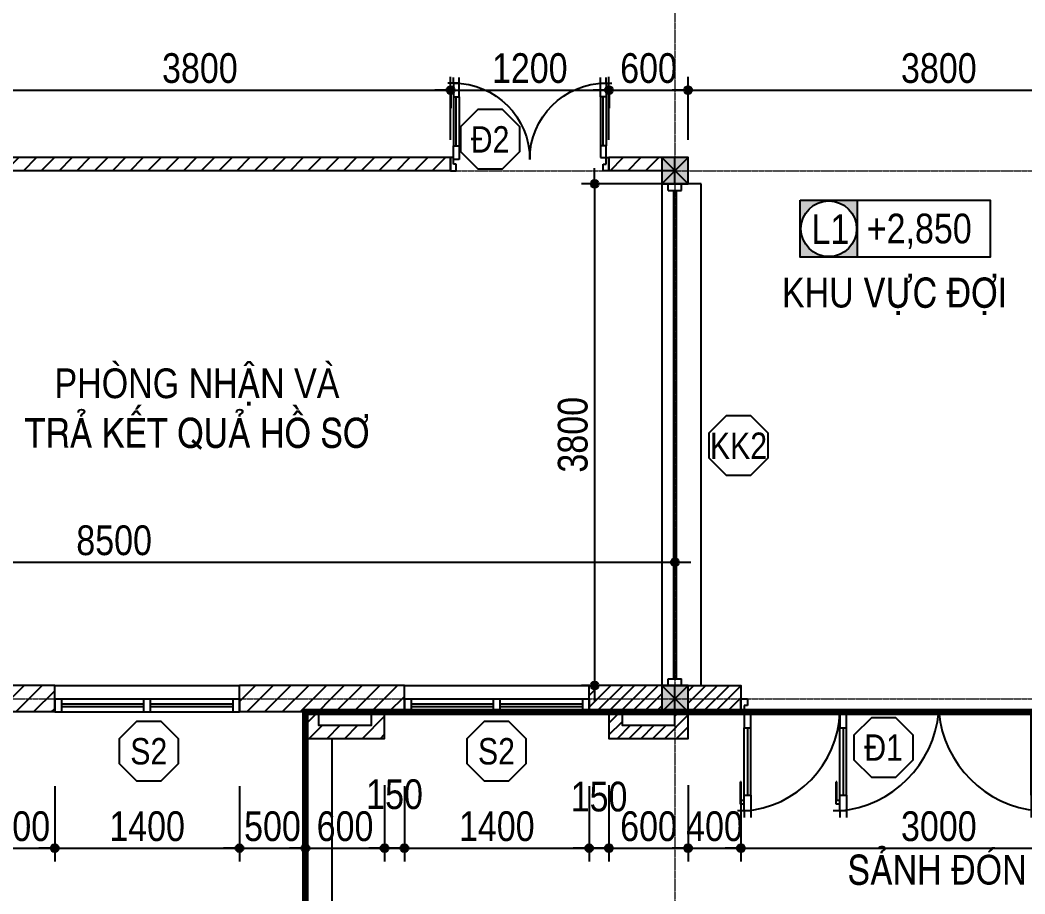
# Model space of a CAD drawing. Extents: x -79995 to 347433, y -157641 to 104789.
# Drawn here: x -3564 to 4051, y 38068 to 44688 of the extents above; entities that cross this region are included whole.
import ezdxf
from ezdxf.enums import TextEntityAlignment as Align

# ---------------------------------------------------------------- set-up
doc = ezdxf.new("R2010")
doc.units = 0
doc.linetypes.add('ACAD_ISO10W100', pattern=[18, 12, -3, 0, -3])
doc.layers.get('0').update_dxf_attribs({"color": 255, "linetype": 'CONTINUOUS'})
doc.layers.get('DEFPOINTS').update_dxf_attribs({"linetype": 'CONTINUOUS'})
for name, color, linetype in [('009', 251, 'CONTINUOUS'), ('DIM', 1, 'CONTINUOUS'), ('DOOR', 20, 'CONTINUOUS'), ('MEDIUM', 2, 'CONTINUOUS'), ('TAGS', 60, 'CONTINUOUS'), ('TEXT', 7, 'CONTINUOUS'), ('TUONG', 131, 'CONTINUOUS'), ('WALL', 4, 'CONTINUOUS')]:
    doc.layers.add(name, color=color, linetype=linetype)
doc.layers.add('NET-THAY', color=2, linetype='CONTINUOUS', lineweight=13)
doc.layers.add('TRUC', color=24, linetype='CONTINUOUS', lineweight=0)
doc.styles.add('1', font='', dxfattribs={"height": 250})
doc.styles.add('HEL-CONDENSE', font='')
doc.styles.add('VNI-HELVE-CONDENSEN', font='')
doc.styles.get('1').set_extended_font_data('VNI-Helve-Condense')
doc.styles.get('HEL-CONDENSE').set_extended_font_data('VNI-Helve-Condense')
doc.styles.get('VNI-HELVE-CONDENSEN').set_extended_font_data('VNI-Helve-Condense')
doc.dimstyles.new('D100', dxfattribs={"dimtxt": 225, "dimasz": 1.2, "dimexe": 100, "dimexo": 0, "dimgap": 50, "dimtad": 1, "dimdec": 0, "dimzin": 13, "dimdsep": 46, "dimtxsty": 'HEL-CONDENSE', "dimblk": 'D50', "dimcen": 0, "dimclrd": 1, "dimclre": 1, "dimclrt": 7, "dimadec": 0, "dimazin": 0, "dimtfac": 1, "dimtdec": 0, "dimtmove": 0, "dimatfit": 3, "dimldrblk": 'D50', "dimfxl": 1, "dimtolj": 1, "dimtzin": 13, "dimarcsym": 0})

# ---------------------------------------------------------------- blocks, each defined once
blk = doc.blocks.new('s11')
at = {"layer": 'DOOR'}
for p, q in [((0, 0), (0, -100)), ((1400, 0), (0, 0)), ((50, 0), (50, -100)), ((1350, 0), (1350, -100)), ((1400, 0), (1400, -100)), ((1400, -100), (0, -100))]:
    blk.add_line(p, q, dxfattribs=at)
at = {"layer": 'DOOR', "linetype": 'ByBlock', "lineweight": -2}
for p, q in [((675, -100), (675, 0)), ((725, -100), (725, 0))]:
    blk.add_line(p, q, dxfattribs=at)
at = {"layer": 'DOOR', "color": 251}
for p, q in [((50, -40), (675, -40)), ((50, -60), (675, -60)), ((725, -40), (1350, -40)), ((725, -60), (1350, -60))]:
    blk.add_line(p, q, dxfattribs=at)
blk = doc.blocks.new('A$C27B14CF0')
at = {"layer": 'TAGS', "ltscale": 1000}
h = blk.add_hatch(color=8, dxfattribs=at)
h.paths.add_polyline_path([(249.9, 243.1), (-182.1, 243.1), (-182.1, -188.9), (249.9, -188.9)])
h.paths.add_polyline_path([(244.9, 27.1, -1), (-177.1, 27.1, -1)], flags=16)
blk.add_line((249.9, 243.1), (249.9, -188.9), dxfattribs=at)
blk.add_lwpolyline([(-182.1, 243.1), (1257.9, 243.1), (1257.9, -188.9), (-182.1, -188.9)], close=True, dxfattribs=at)
blk.add_circle((33.9, 27.1), 211, dxfattribs=at)
at = {"layer": 'TAGS', "ltscale": 1000, "style": 'VNI-HELVE-CONDENSEN'}
for p in [(-44.3, -83.7), (379.3, -83.7)]:
    blk.add_attdef('S', p, '', height=225, dxfattribs=at)
blk = doc.blocks.new('KH-CUADI')
at = {"layer": 'TAGS'}
blk.add_lwpolyline([(-124, 300), (-300, 124), (-300, -124), (-124, -300), (124, -300), (300, -124), (300, 124), (124, 300)], close=True, dxfattribs=at)
at = {"layer": 'TAGS', "style": 'VNI-HELVE-CONDENSEN'}
blk.add_attdef('D', text='', height=300, dxfattribs=at).set_placement((0, 0), align=Align.MIDDLE)
blk = doc.blocks.new('A$C225A2996')
at = {"layer": 'WALL'}
blk.add_hatch(color=4, dxfattribs=at).paths.add_polyline_path([(531.4, 81.6), (731.4, 81.6), (731.4, 281.6), (531.4, 281.6)])
at = {"layer": 'WALL', "color": 4}
for p, q in [((531.4, 281.6), (731.4, 81.6)), ((531.4, 81.6), (731.4, 281.6))]:
    blk.add_line(p, q, dxfattribs=at)
blk.add_lwpolyline([(531.4, 81.6), (731.4, 81.6), (731.4, 281.6), (531.4, 281.6)], close=True, dxfattribs=at)
blk = doc.blocks.new('A$C64CC7D9A')
at = {"layer": 'DOOR'}
for p, q in [((-312.4, 362), (-312.4, 462)), ((-312.4, 462), (-262.4, 462)), ((-262.4, 462), (-262.4, 412)), ((2637.6, 462), (2637.6, 412)), ((2687.6, 462), (2637.6, 462)), ((2687.6, 362), (2687.6, 462)), ((-262.4, 412), (-287.4, 412)), ((-287.4, 412), (-287.4, 362)), ((2637.6, 412), (2662.6, 412)), ((2662.6, 412), (2662.6, 362)), ((-287.4, 362), (-312.4, 362)), ((-237.4, 362), (-287.4, 362)), ((-287.4, 362), (-287.4, 242)), ((-237.4, 242), (-237.4, 362)), ((487.6, 362), (437.6, 362)), ((437.6, 362), (437.6, 242)), ((487.6, 242), (487.6, 362)), ((1887.6, 242), (1887.6, 362)), ((1887.6, 362), (1937.6, 362)), ((1937.6, 362), (1937.6, 242)), ((2612.6, 242), (2612.6, 362)), ((2612.6, 362), (2662.6, 362)), ((2662.6, 362), (2687.6, 362)), ((2662.6, 362), (2662.6, 242)), ((-287.4, 242), (-237.4, 242)), ((-287.4, -290.9), (-287.4, 242)), ((-262.4, 242), (-262.4, -268)), ((-237.4, -268), (-237.4, 242)), ((437.6, 242), (487.6, 242)), ((437.6, -290.9), (437.6, 242)), ((462.6, 242), (462.6, -268)), ((487.6, -268), (487.6, 242)), ((1887.6, -268), (1887.6, 242)), ((1937.6, 242), (1887.6, 242)), ((1912.6, 242), (1912.6, -268)), ((1937.6, -290.9), (1937.6, 242)), ((2612.6, -268), (2612.6, 242)), ((2662.6, 242), (2612.6, 242)), ((2637.6, 242), (2637.6, -268)), ((2662.6, -290.9), (2662.6, 242)), ((-315.7, -337.1), (-315.7, -167.5)), ((-310, -167.5), (-315.7, -167.5)), ((-310, -308.9), (-310, -167.5)), ((409.3, -337.1), (409.3, -167.5)), ((415, -167.5), (409.3, -167.5)), ((415, -308.9), (415, -167.5)), ((1960.2, -308.9), (1960.2, -167.5)), ((1960.2, -167.5), (1965.9, -167.5)), ((1965.9, -337.1), (1965.9, -167.5)), ((2685.2, -308.9), (2685.2, -167.5)), ((2685.2, -167.5), (2690.9, -167.5)), ((2690.9, -337.1), (2690.9, -167.5)), ((-287.4, -268), (-237.4, -268)), ((-287.4, -388), (-287.4, -268)), ((-237.4, -268), (-237.4, -388)), ((437.6, -268), (487.6, -268)), ((437.6, -388), (437.6, -268)), ((487.6, -268), (487.6, -388)), ((1937.6, -268), (1887.6, -268)), ((1887.6, -268), (1887.6, -388)), ((1937.6, -388), (1937.6, -268)), ((2662.6, -268), (2612.6, -268)), ((2612.6, -268), (2612.6, -388)), ((2662.6, -388), (2662.6, -268)), ((-287.4, -337.1), (-315.7, -337.1)), ((-287.4, -308.9), (-310, -308.9)), ((-287.4, -337.1), (-287.4, -308.9)), ((437.6, -337.1), (409.3, -337.1)), ((437.6, -308.9), (415, -308.9)), ((437.6, -337.1), (437.6, -308.9)), ((1937.6, -337.1), (1937.6, -308.9)), ((1937.6, -308.9), (1960.2, -308.9)), ((1937.6, -337.1), (1965.9, -337.1)), ((2662.6, -337.1), (2662.6, -308.9)), ((2662.6, -308.9), (2685.2, -308.9)), ((2662.6, -337.1), (2690.9, -337.1)), ((-287.4, -388), (-337.4, -388)), ((-287.4, -388), (-287.4, -438)), ((-237.4, -388), (-287.4, -388)), ((-237.4, -388), (-237.4, -438)), ((437.6, -388), (387.6, -388)), ((437.6, -388), (437.6, -438)), ((487.6, -388), (437.6, -388)), ((487.6, -388), (487.6, -438)), ((1887.6, -388), (1887.6, -438)), ((1887.6, -388), (1937.6, -388)), ((1937.6, -388), (1937.6, -438)), ((1937.6, -388), (1987.6, -388)), ((2612.6, -388), (2612.6, -438)), ((2612.6, -388), (2662.6, -388)), ((2662.6, -388), (2662.6, -438)), ((2662.6, -388), (2712.6, -388))]:
    blk.add_line(p, q, dxfattribs=at)
at = {"layer": 'DOOR', "color": 251}
for centre, radius, start, end in [((-341.4, 389.6), 779.5, 273.97401, 357.96804), ((360.6, 439), 830.6, 275.32072, 354.67928), ((2014.6, 439), 830.6, 185.32072, 264.67928), ((2716.6, 389.6), 779.5, 182.03196, 266.02599)]:
    blk.add_arc(centre, radius, start, end, dxfattribs=at)
blk = doc.blocks.new('A$C48B57989')
at = {"layer": 'DOOR'}
for p, q in [((-446, 752.5), (-403.1, 752.5)), ((-446, 652.5), (-446, 752.5)), ((-403.1, 702.5), (-424.6, 702.5)), ((-424.6, 702.5), (-424.6, 652.5)), ((-403.1, 752.5), (-403.1, 702.5)), ((711.1, 752.5), (711.1, 702.5)), ((754, 752.5), (711.1, 752.5)), ((711.1, 702.5), (732.6, 702.5)), ((732.6, 702.5), (732.6, 652.5)), ((754, 652.5), (754, 752.5)), ((-424.6, 652.5), (-446, 652.5)), ((-381.7, 666.8), (-424.6, 666.8)), ((-424.6, 666.8), (-424.6, 563.9)), ((-381.7, 563.9), (-381.7, 666.8)), ((689.7, 563.9), (689.7, 652.5)), ((689.7, 652.5), (732.6, 652.5)), ((732.6, 652.5), (754, 652.5)), ((732.6, 652.5), (732.6, 563.9)), ((-424.6, 563.9), (-381.7, 563.9)), ((-424.6, 171.4), (-424.6, 563.9)), ((-403.1, 563.9), (-403.1, 191)), ((-381.7, 191), (-381.7, 563.9)), ((689.7, 191), (689.7, 563.9)), ((732.6, 563.9), (689.7, 563.9)), ((711.1, 563.9), (711.1, 191)), ((732.6, 171.4), (732.6, 563.9)), ((-448.8, 131.8), (-448.8, 277.2)), ((-443.9, 277.2), (-448.8, 277.2)), ((-443.9, 156), (-443.9, 277.2)), ((752, 156), (752, 277.2)), ((752, 277.2), (756.8, 277.2)), ((756.8, 131.8), (756.8, 277.2)), ((-424.6, 156), (-443.9, 156)), ((-424.6, 191), (-381.7, 191)), ((-424.6, 88.2), (-424.6, 191)), ((-424.6, 131.8), (-424.6, 156)), ((-381.7, 191), (-381.7, 88.2)), ((732.6, 191), (689.7, 191)), ((689.7, 191), (689.7, 88.2)), ((732.6, 88.2), (732.6, 191)), ((732.6, 131.8), (732.6, 156)), ((732.6, 156), (752, 156)), ((-424.6, 88.2), (-467.4, 88.2)), ((-424.6, 131.8), (-448.8, 131.8)), ((-424.6, 88.2), (-424.6, 45.3)), ((-381.7, 88.2), (-424.6, 88.2)), ((-381.7, 88.2), (-381.7, 45.3)), ((689.7, 88.2), (689.7, 45.3)), ((689.7, 88.2), (732.6, 88.2)), ((732.6, 131.8), (756.8, 131.8)), ((732.6, 88.2), (732.6, 45.3)), ((732.6, 88.2), (775.4, 88.2))]:
    blk.add_line(p, q, dxfattribs=at)
at = {"layer": 'DOOR', "color": 251}
for centre, major_axis, start_param, end_param in [((-424.6, 666.8), (409.1, 409.1), 3.926991, 5.497787), ((732.6, 666.8), (-409.1, 409.1), 0.785398, 2.356194)]:
    blk.add_ellipse(centre, major_axis=major_axis, ratio=1, start_param=start_param, end_param=end_param, dxfattribs=at)
blk = doc.blocks.new('D50')
at = {"layer": 'DIM'}
blk.add_hatch(color=256, dxfattribs=at).paths.add_polyline_path([(25, 0, 1), (-25, 0, 1)])
blk.add_line((25, 0), (100, 0), dxfattribs=at)
blk.add_circle((0, 0), 25, dxfattribs=at)
blk = doc.blocks.new('*D237')
at = {"layer": 'DEFPOINTS', "color": 0, "transparency": 16777216}
for p in [(-3801.5, 38891.2), (-3301.5, 38883), (-3301.5, 38414.4)]:
    blk.add_point(p, dxfattribs=at)
at = {"layer": 'DIM', "color": 1, "lineweight": -2, "transparency": 16777216}
for p, q in [((-3801.5, 38891.2), (-3801.5, 38314.4)), ((-3301.5, 38883), (-3301.5, 38314.4)), ((-3800.3, 38414.4), (-3302.7, 38414.4))]:
    blk.add_line(p, q, dxfattribs=at)
at = {"layer": 'DIM', "color": 1, "lineweight": -2, "transparency": 16777216, "xscale": 1.199999999999999, "yscale": 1.199999999999999, "zscale": 1.199999999999999, "rotation": 180}
blk.add_blockref('D50', (-3801.5, 38414.4), dxfattribs=at)
at = {"layer": 'DIM', "color": 1, "lineweight": -2, "transparency": 16777216, "xscale": 1.199999999999999, "yscale": 1.199999999999999, "zscale": 1.199999999999999}
blk.add_blockref('D50', (-3301.5, 38414.4), dxfattribs=at)
at = {"layer": 'DIM', "color": 7, "transparency": 16777216, "insert": (-3551.5, 38579.3), "char_height": 225, "attachment_point": 5, "style": 'HEL-CONDENSE'}
blk.add_mtext('\\A1;500', dxfattribs=at)
blk = doc.blocks.new('*D238')
at = {"layer": 'DEFPOINTS', "color": 0, "transparency": 16777216}
for p in [(-3301.5, 38883), (-1901.5, 38883), (-1901.5, 38414.4)]:
    blk.add_point(p, dxfattribs=at)
at = {"layer": 'DIM', "color": 1, "lineweight": -2, "transparency": 16777216}
for p, q in [((-3301.5, 38883), (-3301.5, 38314.4)), ((-1901.5, 38883), (-1901.5, 38314.4)), ((-3300.3, 38414.4), (-1902.7, 38414.4))]:
    blk.add_line(p, q, dxfattribs=at)
at = {"layer": 'DIM', "color": 1, "lineweight": -2, "transparency": 16777216, "xscale": 1.199999999999999, "yscale": 1.199999999999999, "zscale": 1.199999999999999, "rotation": 180}
blk.add_blockref('D50', (-3301.5, 38414.4), dxfattribs=at)
at = {"layer": 'DIM', "color": 1, "lineweight": -2, "transparency": 16777216, "xscale": 1.199999999999999, "yscale": 1.199999999999999, "zscale": 1.199999999999999}
blk.add_blockref('D50', (-1901.5, 38414.4), dxfattribs=at)
at = {"layer": 'DIM', "color": 7, "transparency": 16777216, "insert": (-2601.5, 38579.3), "char_height": 225, "attachment_point": 5, "style": 'HEL-CONDENSE'}
blk.add_mtext('\\A1;1400', dxfattribs=at)
blk = doc.blocks.new('*D239')
at = {"layer": 'DEFPOINTS', "color": 0, "transparency": 16777216}
for p in [(-1901.5, 38883), (-1401.5, 38891.2), (-1401.5, 38414.4)]:
    blk.add_point(p, dxfattribs=at)
at = {"layer": 'DIM', "color": 1, "lineweight": -2, "transparency": 16777216}
for p, q in [((-1901.5, 38883), (-1901.5, 38314.4)), ((-1401.5, 38891.2), (-1401.5, 38314.4)), ((-1900.3, 38414.4), (-1402.7, 38414.4))]:
    blk.add_line(p, q, dxfattribs=at)
at = {"layer": 'DIM', "color": 1, "lineweight": -2, "transparency": 16777216, "xscale": 1.199999999999999, "yscale": 1.199999999999999, "zscale": 1.199999999999999, "rotation": 180}
blk.add_blockref('D50', (-1901.5, 38414.4), dxfattribs=at)
at = {"layer": 'DIM', "color": 1, "lineweight": -2, "transparency": 16777216, "xscale": 1.199999999999999, "yscale": 1.199999999999999, "zscale": 1.199999999999999}
blk.add_blockref('D50', (-1401.5, 38414.4), dxfattribs=at)
at = {"layer": 'DIM', "color": 7, "transparency": 16777216, "insert": (-1651.5, 38579.3), "char_height": 225, "attachment_point": 5, "style": 'HEL-CONDENSE'}
blk.add_mtext('\\A1;500', dxfattribs=at)
blk = doc.blocks.new('*D240')
at = {"layer": 'DEFPOINTS', "color": 0, "transparency": 16777216}
for p in [(-1401.5, 38891.2), (-801.5, 38891.2), (-801.5, 38414.4)]:
    blk.add_point(p, dxfattribs=at)
at = {"layer": 'DIM', "color": 1, "lineweight": -2, "transparency": 16777216}
for p, q in [((-1401.5, 38891.2), (-1401.5, 38314.4)), ((-801.5, 38891.2), (-801.5, 38314.4)), ((-1400.3, 38414.4), (-802.7, 38414.4))]:
    blk.add_line(p, q, dxfattribs=at)
at = {"layer": 'DIM', "color": 1, "lineweight": -2, "transparency": 16777216, "xscale": 1.199999999999999, "yscale": 1.199999999999999, "zscale": 1.199999999999999, "rotation": 180}
blk.add_blockref('D50', (-1401.5, 38414.4), dxfattribs=at)
at = {"layer": 'DIM', "color": 1, "lineweight": -2, "transparency": 16777216, "xscale": 1.199999999999999, "yscale": 1.199999999999999, "zscale": 1.199999999999999}
blk.add_blockref('D50', (-801.5, 38414.4), dxfattribs=at)
at = {"layer": 'DIM', "color": 7, "transparency": 16777216, "insert": (-1101.5, 38579.3), "char_height": 225, "attachment_point": 5, "style": 'HEL-CONDENSE'}
blk.add_mtext('\\A1;600', dxfattribs=at)
blk = doc.blocks.new('*D241')
at = {"layer": 'DEFPOINTS', "color": 0, "transparency": 16777216}
for p in [(-801.5, 38891.2), (-651.5, 38883), (-651.5, 38414.4)]:
    blk.add_point(p, dxfattribs=at)
at = {"layer": 'DIM', "color": 1, "lineweight": -2, "transparency": 16777216}
for p, q in [((-801.5, 38891.2), (-801.5, 38314.4)), ((-651.5, 38883), (-651.5, 38314.4)), ((-800.3, 38414.4), (-652.7, 38414.4))]:
    blk.add_line(p, q, dxfattribs=at)
at = {"layer": 'DIM', "color": 1, "lineweight": -2, "transparency": 16777216, "xscale": 1.199999999999999, "yscale": 1.199999999999999, "zscale": 1.199999999999999, "rotation": 180}
blk.add_blockref('D50', (-801.5, 38414.4), dxfattribs=at)
at = {"layer": 'DIM', "color": 1, "lineweight": -2, "transparency": 16777216, "xscale": 1.199999999999999, "yscale": 1.199999999999999, "zscale": 1.199999999999999}
blk.add_blockref('D50', (-651.5, 38414.4), dxfattribs=at)
at = {"layer": 'DIM', "color": 7, "transparency": 16777216, "insert": (-726.5, 38821.8), "char_height": 225, "attachment_point": 5, "style": 'HEL-CONDENSE'}
blk.add_mtext('\\A1;150', dxfattribs=at)
blk = doc.blocks.new('*D242')
at = {"layer": 'DEFPOINTS', "color": 0, "transparency": 16777216}
for p in [(-651.5, 38883), (748.5, 38883), (748.5, 38414.4)]:
    blk.add_point(p, dxfattribs=at)
at = {"layer": 'DIM', "color": 1, "lineweight": -2, "transparency": 16777216}
for p, q in [((-651.5, 38883), (-651.5, 38314.4)), ((748.5, 38883), (748.5, 38314.4)), ((-650.3, 38414.4), (747.3, 38414.4))]:
    blk.add_line(p, q, dxfattribs=at)
at = {"layer": 'DIM', "color": 1, "lineweight": -2, "transparency": 16777216, "xscale": 1.199999999999999, "yscale": 1.199999999999999, "zscale": 1.199999999999999, "rotation": 180}
blk.add_blockref('D50', (-651.5, 38414.4), dxfattribs=at)
at = {"layer": 'DIM', "color": 1, "lineweight": -2, "transparency": 16777216, "xscale": 1.199999999999999, "yscale": 1.199999999999999, "zscale": 1.199999999999999}
blk.add_blockref('D50', (748.5, 38414.4), dxfattribs=at)
at = {"layer": 'DIM', "color": 7, "transparency": 16777216, "insert": (48.5, 38579.3), "char_height": 225, "attachment_point": 5, "style": 'HEL-CONDENSE'}
blk.add_mtext('\\A1;1400', dxfattribs=at)
blk = doc.blocks.new('*D243')
at = {"layer": 'DEFPOINTS', "color": 0, "transparency": 16777216}
for p in [(748.5, 38883), (898.5, 38891.2), (898.5, 38414.4)]:
    blk.add_point(p, dxfattribs=at)
at = {"layer": 'DIM', "color": 1, "lineweight": -2, "transparency": 16777216}
for p, q in [((748.5, 38883), (748.5, 38314.4)), ((898.5, 38891.2), (898.5, 38314.4)), ((749.7, 38414.4), (897.3, 38414.4))]:
    blk.add_line(p, q, dxfattribs=at)
at = {"layer": 'DIM', "color": 1, "lineweight": -2, "transparency": 16777216, "xscale": 1.199999999999999, "yscale": 1.199999999999999, "zscale": 1.199999999999999, "rotation": 180}
blk.add_blockref('D50', (748.5, 38414.4), dxfattribs=at)
at = {"layer": 'DIM', "color": 1, "lineweight": -2, "transparency": 16777216, "xscale": 1.199999999999999, "yscale": 1.199999999999999, "zscale": 1.199999999999999}
blk.add_blockref('D50', (898.5, 38414.4), dxfattribs=at)
at = {"layer": 'DIM', "color": 7, "transparency": 16777216, "insert": (823.5, 38803.7), "char_height": 225, "attachment_point": 5, "style": 'HEL-CONDENSE'}
blk.add_mtext('\\A1;150', dxfattribs=at)
blk = doc.blocks.new('*D244')
at = {"layer": 'DEFPOINTS', "color": 0, "transparency": 16777216}
for p in [(898.5, 38891.2), (1498.5, 38891.2), (1498.5, 38414.4)]:
    blk.add_point(p, dxfattribs=at)
at = {"layer": 'DIM', "color": 1, "lineweight": -2, "transparency": 16777216}
for p, q in [((898.5, 38891.2), (898.5, 38314.4)), ((1498.5, 38891.2), (1498.5, 38314.4)), ((899.7, 38414.4), (1497.3, 38414.4))]:
    blk.add_line(p, q, dxfattribs=at)
at = {"layer": 'DIM', "color": 1, "lineweight": -2, "transparency": 16777216, "xscale": 1.199999999999999, "yscale": 1.199999999999999, "zscale": 1.199999999999999, "rotation": 180}
blk.add_blockref('D50', (898.5, 38414.4), dxfattribs=at)
at = {"layer": 'DIM', "color": 1, "lineweight": -2, "transparency": 16777216, "xscale": 1.199999999999999, "yscale": 1.199999999999999, "zscale": 1.199999999999999}
blk.add_blockref('D50', (1498.5, 38414.4), dxfattribs=at)
at = {"layer": 'DIM', "color": 7, "transparency": 16777216, "insert": (1198.5, 38579.3), "char_height": 225, "attachment_point": 5, "style": 'HEL-CONDENSE'}
blk.add_mtext('\\A1;600', dxfattribs=at)
blk = doc.blocks.new('*D245')
at = {"layer": 'DEFPOINTS', "color": 0, "transparency": 16777216}
for p in [(1498.5, 38891.2), (1898.5, 38883), (1898.5, 38414.4)]:
    blk.add_point(p, dxfattribs=at)
at = {"layer": 'DIM', "color": 1, "lineweight": -2, "transparency": 16777216}
for p, q in [((1498.5, 38891.2), (1498.5, 38314.4)), ((1898.5, 38883), (1898.5, 38314.4)), ((1499.7, 38414.4), (1897.3, 38414.4))]:
    blk.add_line(p, q, dxfattribs=at)
at = {"layer": 'DIM', "color": 1, "lineweight": -2, "transparency": 16777216, "xscale": 1.199999999999999, "yscale": 1.199999999999999, "zscale": 1.199999999999999, "rotation": 180}
blk.add_blockref('D50', (1498.5, 38414.4), dxfattribs=at)
at = {"layer": 'DIM', "color": 1, "lineweight": -2, "transparency": 16777216, "xscale": 1.199999999999999, "yscale": 1.199999999999999, "zscale": 1.199999999999999}
blk.add_blockref('D50', (1898.5, 38414.4), dxfattribs=at)
at = {"layer": 'DIM', "color": 7, "transparency": 16777216, "insert": (1698.5, 38579.3), "char_height": 225, "attachment_point": 5, "style": 'HEL-CONDENSE'}
blk.add_mtext('\\A1;400', dxfattribs=at)
blk = doc.blocks.new('*D246')
at = {"layer": 'DEFPOINTS', "color": 0, "transparency": 16777216}
for p in [(1898.5, 38883), (4898.5, 38883), (4898.5, 38414.4)]:
    blk.add_point(p, dxfattribs=at)
at = {"layer": 'DIM', "color": 1, "lineweight": -2, "transparency": 16777216}
for p, q in [((1898.5, 38883), (1898.5, 38314.4)), ((4898.5, 38883), (4898.5, 38314.4)), ((1899.7, 38414.4), (4897.3, 38414.4))]:
    blk.add_line(p, q, dxfattribs=at)
at = {"layer": 'DIM', "color": 1, "lineweight": -2, "transparency": 16777216, "xscale": 1.199999999999999, "yscale": 1.199999999999999, "zscale": 1.199999999999999, "rotation": 180}
blk.add_blockref('D50', (1898.5, 38414.4), dxfattribs=at)
at = {"layer": 'DIM', "color": 1, "lineweight": -2, "transparency": 16777216, "xscale": 1.199999999999999, "yscale": 1.199999999999999, "zscale": 1.199999999999999}
blk.add_blockref('D50', (4898.5, 38414.4), dxfattribs=at)
at = {"layer": 'DIM', "color": 7, "transparency": 16777216, "insert": (3398.5, 38579.3), "char_height": 225, "attachment_point": 5, "style": 'HEL-CONDENSE'}
blk.add_mtext('\\A1;3000', dxfattribs=at)
blk = doc.blocks.new('*D278')
at = {"layer": 'DEFPOINTS', "color": 0, "transparency": 16777216}
for p in [(-301.5, 44157.9), (-301.5, 43781.4), (-4101.5, 43646.2)]:
    blk.add_point(p, dxfattribs=at)
at = {"layer": 'DIM', "color": 1, "lineweight": -2, "transparency": 16777216}
for p, q in [((-4101.5, 43646.2), (-4101.5, 44257.9)), ((-301.5, 43781.4), (-301.5, 44257.9)), ((-4100.3, 44157.9), (-302.7, 44157.9))]:
    blk.add_line(p, q, dxfattribs=at)
at = {"layer": 'DIM', "color": 1, "lineweight": -2, "transparency": 16777216, "xscale": 1.199999999999999, "yscale": 1.199999999999999, "zscale": 1.199999999999999, "rotation": 180}
blk.add_blockref('D50', (-4101.5, 44157.9), dxfattribs=at)
at = {"layer": 'DIM', "color": 1, "lineweight": -2, "transparency": 16777216, "xscale": 1.199999999999999, "yscale": 1.199999999999999, "zscale": 1.199999999999999}
blk.add_blockref('D50', (-301.5, 44157.9), dxfattribs=at)
at = {"layer": 'DIM', "color": 7, "transparency": 16777216, "insert": (-2201.5, 44322.8), "char_height": 225, "attachment_point": 5, "style": 'HEL-CONDENSE'}
blk.add_mtext('\\A1;3800', dxfattribs=at)
blk = doc.blocks.new('*D279')
at = {"layer": 'DEFPOINTS', "color": 0, "transparency": 16777216}
for p in [(898.5, 44157.9), (-301.5, 43781.4), (898.5, 43781.4)]:
    blk.add_point(p, dxfattribs=at)
at = {"layer": 'DIM', "color": 1, "lineweight": -2, "transparency": 16777216}
for p, q in [((-301.5, 43781.4), (-301.5, 44257.9)), ((898.5, 43781.4), (898.5, 44257.9)), ((-300.3, 44157.9), (897.3, 44157.9))]:
    blk.add_line(p, q, dxfattribs=at)
at = {"layer": 'DIM', "color": 1, "lineweight": -2, "transparency": 16777216, "xscale": 1.199999999999999, "yscale": 1.199999999999999, "zscale": 1.199999999999999, "rotation": 180}
blk.add_blockref('D50', (-301.5, 44157.9), dxfattribs=at)
at = {"layer": 'DIM', "color": 1, "lineweight": -2, "transparency": 16777216, "xscale": 1.199999999999999, "yscale": 1.199999999999999, "zscale": 1.199999999999999}
blk.add_blockref('D50', (898.5, 44157.9), dxfattribs=at)
at = {"layer": 'DIM', "color": 7, "transparency": 16777216, "insert": (298.5, 44322.8), "char_height": 225, "attachment_point": 5, "style": 'HEL-CONDENSE'}
blk.add_mtext('\\A1;1200', dxfattribs=at)
blk = doc.blocks.new('*D280')
at = {"layer": 'DEFPOINTS', "color": 0, "transparency": 16777216}
for p in [(1498.5, 44157.9), (898.5, 43781.4), (1498.5, 43781.4)]:
    blk.add_point(p, dxfattribs=at)
at = {"layer": 'DIM', "color": 1, "lineweight": -2, "transparency": 16777216}
for p, q in [((898.5, 43781.4), (898.5, 44257.9)), ((1498.5, 43781.4), (1498.5, 44257.9)), ((899.7, 44157.9), (1497.3, 44157.9))]:
    blk.add_line(p, q, dxfattribs=at)
at = {"layer": 'DIM', "color": 1, "lineweight": -2, "transparency": 16777216, "xscale": 1.199999999999999, "yscale": 1.199999999999999, "zscale": 1.199999999999999, "rotation": 180}
blk.add_blockref('D50', (898.5, 44157.9), dxfattribs=at)
at = {"layer": 'DIM', "color": 1, "lineweight": -2, "transparency": 16777216, "xscale": 1.199999999999999, "yscale": 1.199999999999999, "zscale": 1.199999999999999}
blk.add_blockref('D50', (1498.5, 44157.9), dxfattribs=at)
at = {"layer": 'DIM', "color": 7, "transparency": 16777216, "insert": (1198.5, 44322.8), "char_height": 225, "attachment_point": 5, "style": 'HEL-CONDENSE'}
blk.add_mtext('\\A1;600', dxfattribs=at)
blk = doc.blocks.new('*D281')
at = {"layer": 'DEFPOINTS', "color": 0, "transparency": 16777216}
for p in [(5298.5, 44157.9), (1498.5, 43781.4), (5298.5, 43781.4)]:
    blk.add_point(p, dxfattribs=at)
at = {"layer": 'DIM', "color": 1, "lineweight": -2, "transparency": 16777216}
for p, q in [((1498.5, 43781.4), (1498.5, 44257.9)), ((5298.5, 43781.4), (5298.5, 44257.9)), ((1499.7, 44157.9), (5297.3, 44157.9))]:
    blk.add_line(p, q, dxfattribs=at)
at = {"layer": 'DIM', "color": 1, "lineweight": -2, "transparency": 16777216, "xscale": 1.199999999999999, "yscale": 1.199999999999999, "zscale": 1.199999999999999, "rotation": 180}
blk.add_blockref('D50', (1498.5, 44157.9), dxfattribs=at)
at = {"layer": 'DIM', "color": 1, "lineweight": -2, "transparency": 16777216, "xscale": 1.199999999999999, "yscale": 1.199999999999999, "zscale": 1.199999999999999}
blk.add_blockref('D50', (5298.5, 44157.9), dxfattribs=at)
at = {"layer": 'DIM', "color": 7, "transparency": 16777216, "insert": (3398.5, 44322.8), "char_height": 225, "attachment_point": 5, "style": 'HEL-CONDENSE'}
blk.add_mtext('\\A1;3800', dxfattribs=at)
blk = doc.blocks.new('*D367')
at = {"layer": 'DEFPOINTS', "color": 0, "transparency": 16777216}
for p in [(-7101.5, 41533.7), (1398.5, 40822.1), (1398.5, 40580.6)]:
    blk.add_point(p, dxfattribs=at)
at = {"layer": 'DIM', "color": 1, "lineweight": -2, "transparency": 16777216}
for p, q in [((-7101.5, 41533.7), (-7101.5, 40480.6)), ((1398.5, 40822.1), (1398.5, 40480.6)), ((-7100.3, 40580.6), (1397.3, 40580.6))]:
    blk.add_line(p, q, dxfattribs=at)
at = {"layer": 'DIM', "color": 1, "lineweight": -2, "transparency": 16777216, "xscale": 1.199999999999999, "yscale": 1.199999999999999, "zscale": 1.199999999999999, "rotation": 180}
blk.add_blockref('D50', (-7101.5, 40580.6), dxfattribs=at)
at = {"layer": 'DIM', "color": 1, "lineweight": -2, "transparency": 16777216, "xscale": 1.199999999999999, "yscale": 1.199999999999999, "zscale": 1.199999999999999}
blk.add_blockref('D50', (1398.5, 40580.6), dxfattribs=at)
at = {"layer": 'DIM', "color": 7, "transparency": 16777216, "insert": (-2851.5, 40745.5), "char_height": 225, "attachment_point": 5, "style": 'HEL-CONDENSE'}
blk.add_mtext('\\A1;8500', dxfattribs=at)
blk = doc.blocks.new('*D374')
at = {"layer": 'DEFPOINTS', "color": 0, "transparency": 16777216}
for p in [(1298.5, 43446.2), (790.2, 39646.2), (1298.5, 39646.2)]:
    blk.add_point(p, dxfattribs=at)
at = {"layer": 'DIM', "color": 1, "lineweight": -2, "transparency": 16777216}
for p, q in [((1298.5, 43446.2), (690.2, 43446.2)), ((790.2, 43445), (790.2, 39647.4)), ((1298.5, 39646.2), (690.2, 39646.2))]:
    blk.add_line(p, q, dxfattribs=at)
at = {"layer": 'DIM', "color": 1, "lineweight": -2, "transparency": 16777216, "xscale": 1.199999999999999, "yscale": 1.199999999999999, "zscale": 1.199999999999999}
for p, rotation in [((790.2, 43446.2), 90), ((790.2, 39646.2), 270)]:
    blk.add_blockref('D50', p, dxfattribs=dict(at, rotation=rotation))
at = {"layer": 'DIM', "color": 7, "transparency": 16777216, "insert": (625.3, 41546.2), "char_height": 225, "attachment_point": 5, "rotation": 90, "style": 'HEL-CONDENSE'}
blk.add_mtext('\\A1;3800', dxfattribs=at)

msp = doc.modelspace()

# ---------------------------------------------------------------- hatches: boundary and pattern name
at = {"layer": '009'}
h = msp.add_hatch(dxfattribs=at)
h.set_pattern_fill('ANSI31', color=256, scale=20, style=0)
h.set_pattern_definition([(45, (-1312102.69, -334214.396), (-44.9012806, 44.9012806), [])])
h.paths.add_polyline_path([(-4001.548, 45546.161), (-4001.548, 45446.161), (-301.548, 45446.161), (-301.548, 45546.161)])
h.paths.add_polyline_path([(898.452, 45546.161), (898.452, 45446.161), (1298.452, 45446.161), (1298.452, 45546.161)])
h.paths.add_polyline_path([(1498.452, 46933.617), (1398.452, 46885.16), (1398.452, 45646.161), (1498.452, 45646.161)])
h.paths.add_polyline_path([(1498.452, 49446.161), (1398.452, 49446.161), (1398.452, 46885.16), (1498.452, 46933.617)])
h.paths.add_polyline_path([(1698.452, 49646.161), (1698.452, 49846.161), (1098.452, 49846.161), (1098.452, 49646.161), (848.452, 49646.161), (848.452, 49446.161), (1298.452, 49446.161), (1298.452, 49646.161), (1198.452, 49646.161), (1198.452, 49746.161), (1598.452, 49746.161), (1598.452, 49646.161), (1498.452, 49646.161), (1498.452, 49446.161), (2048.452, 49446.161), (2048.452, 49646.161)])
h.paths.add_polyline_path([(-551.548, 49446.161), (-551.548, 49646.161), (-801.548, 49646.161), (-801.548, 49846.161), (-1401.548, 49846.161), (-1401.548, 49646.161), (-1901.548, 49646.161), (-1901.548, 49446.161)])
h.paths.add_polyline_path([(-901.548, 49646.161), (-901.548, 49746.161), (-1301.548, 49746.161), (-1301.548, 49646.161)], flags=17)
h.paths.add_polyline_path([(4748.452, 49646.161), (4748.452, 49446.161), (5298.452, 49446.161), (5298.452, 49646.161), (5198.452, 49646.161), (5198.452, 49746.161), (5598.452, 49746.161), (5598.452, 49646.161), (5498.452, 49646.161), (5498.452, 49446.161), (5948.452, 49446.161), (5948.452, 49646.161), (5698.452, 49646.161), (5698.452, 49846.161), (5098.452, 49846.161), (5098.452, 49646.161)])
h.paths.add_polyline_path([(5298.452, 45646.161), (5398.452, 45646.161), (5398.452, 49446.161), (5298.452, 49446.161)])
h.paths.add_polyline_path([(5498.452, 45546.161), (5498.452, 45446.161), (5898.452, 45446.161), (5898.452, 45546.161)])
h.paths.add_polyline_path([(10798.452, 45446.161), (10798.452, 45546.161), (7098.452, 45546.161), (7098.452, 45446.161)])
h.paths.add_polyline_path([(8198.452, 49646.161), (8198.452, 49846.161), (7598.452, 49846.161), (7598.452, 49646.161), (7348.452, 49646.161), (7348.452, 49446.161), (8698.452, 49446.161), (8698.452, 49646.161)])
h.paths.add_polyline_path([(8098.452, 49646.161), (8098.452, 49746.161), (7698.452, 49746.161), (7698.452, 49646.161)], flags=17)
h.paths.add_polyline_path([(11698.452, 49446.161), (11698.452, 49646.161), (11198.452, 49646.161), (11198.452, 49846.161), (10598.452, 49846.161), (10598.452, 49646.161), (10098.452, 49646.161), (10098.452, 49446.161), (10798.452, 49446.161), (10798.452, 49646.161), (10698.452, 49646.161), (10698.452, 49746.161), (11098.452, 49746.161), (11098.452, 49646.161), (10998.452, 49646.161), (10998.452, 49446.161)])
h.paths.add_polyline_path([(6498.452, 43646.161), (6498.452, 43546.161), (8098.452, 43546.161), (8098.452, 39646.161), (7448.452, 39646.161), (7448.452, 39446.161), (7598.452, 39446.161), (7598.452, 39246.161), (8198.452, 39246.161), (8198.452, 39446.161), (8698.452, 39446.161), (8698.452, 39646.161), (8198.452, 39646.161), (8198.452, 43546.161), (8298.452, 43546.161), (8298.452, 43646.161)])
h.paths.add_polyline_path([(8098.452, 39446.161), (7698.452, 39446.161), (7698.452, 39346.161), (8098.452, 39346.161)], flags=17)
h.paths.add_polyline_path([(5398.452, 43446.161), (5298.452, 43446.161), (5298.452, 39646.161), (5398.452, 39646.161)])
h.paths.add_polyline_path([(1498.452, 39646.161), (1498.452, 39446.161), (1898.452, 39446.161), (1898.452, 39646.161)])
h.paths.add_polyline_path([(748.452, 39646.161), (748.452, 39446.161), (898.452, 39446.161), (898.452, 39246.161), (1498.452, 39246.161), (1498.452, 39446.161), (1398.452, 39446.161), (1398.452, 39346.161), (998.452, 39346.161), (998.452, 39446.161), (1298.452, 39446.161), (1298.452, 39646.161)])
h.paths.add_polyline_path([(10104.524, 45230.811), (10104.524, 45761.511), (10446.824, 45761.511), (10446.824, 45230.811)], flags=9)
h = msp.add_hatch(dxfattribs=at)
h.set_pattern_fill('ANSI31', color=256, scale=30, style=0)
h.set_pattern_definition([(45, (-1312102.69, -334214.4), (-67.351921, 67.351921), [])])
h.paths.add_polyline_path([(-7001.548, 39446.161), (-7201.548, 39446.161), (-7201.548, 38746.161), (-7001.548, 38746.161)])
h.paths.add_polyline_path([(-9301.548, 35646.161), (-10801.548, 35646.161), (-10801.548, 35446.161), (-10351.548, 35446.161), (-10351.548, 35246.161), (-9751.548, 35246.161), (-9751.548, 35446.161), (-9301.548, 35446.161)])
h.paths.add_polyline_path([(-10251.548, 35446.161), (-9851.548, 35446.161), (-9851.548, 35346.161), (-10251.548, 35346.161)], flags=17)
h.paths.add_polyline_path([(-12201.548, 35646.161), (-12701.548, 35646.161), (-13001.548, 35646.161), (-13001.548, 35446.161), (-12801.548, 35446.161), (-12801.548, 35296.161), (-13351.548, 35296.161), (-13351.548, 35696.161), (-13201.548, 35696.161), (-13201.548, 35646.161), (-13001.548, 35646.161), (-13001.548, 36346.161), (-13201.548, 36346.161), (-13201.548, 35796.161), (-13451.548, 35796.161), (-13451.548, 35196.161), (-12701.548, 35196.161), (-12701.548, 35446.161), (-12201.548, 35446.161)])
h.paths.add_polyline_path([(-13001.548, 39446.161), (-13201.548, 39446.161), (-13201.548, 39346.161), (-13351.548, 39346.161), (-13351.548, 39746.161), (-13201.548, 39746.161), (-13201.548, 39646.161), (-13001.548, 39646.161), (-13001.548, 40346.161), (-13201.548, 40346.161), (-13201.548, 39846.161), (-13451.548, 39846.161), (-13451.548, 39246.161), (-13201.548, 39246.161), (-13201.548, 38746.161), (-13001.548, 38746.161)])
h.paths.add_polyline_path([(-7101.548, 43446.161), (-7201.548, 43446.161), (-7201.548, 39646.161), (-7101.548, 39646.161)])
h.paths.add_polyline_path([(-6301.548, 39646.161), (-7001.548, 39646.161), (-7001.548, 39446.161), (-6301.548, 39446.161)])
h.paths.add_polyline_path([(-13001.548, 43446.161), (-13201.548, 43446.161), (-13201.548, 43346.161), (-13351.548, 43346.161), (-13351.548, 43746.161), (-13201.548, 43746.161), (-13201.548, 43646.161), (-13001.548, 43646.161), (-13001.548, 43846.161), (-13201.548, 43846.161), (-13451.548, 43846.161), (-13451.548, 43246.161), (-13201.548, 43246.161), (-13201.548, 42746.161), (-13001.548, 42746.161)])
h.paths.add_polyline_path([(-8901.548, 43646.161), (-13001.548, 43646.161), (-13001.548, 43546.161), (-8901.548, 43546.161)])
h.paths.add_polyline_path([(-7201.548, 43646.161), (-7701.548, 43646.161), (-7701.548, 43546.161), (-7201.548, 43546.161)])
h.paths.add_polyline_path([(-4201.548, 43646.161), (-6001.147, 43646.161), (-6001.147, 43546.161), (-4201.548, 43546.161)])
h.paths.add_polyline_path([(-301.548, 43646.161), (-4001.548, 43646.161), (-4001.548, 43546.161), (-301.548, 43546.161)])
h.paths.add_polyline_path([(-3301.548, 39646.161), (-4001.548, 39646.161), (-4001.548, 39446.161), (-3901.548, 39446.161), (-3901.548, 39346.161), (-4301.548, 39346.161), (-4301.548, 39446.161), (-4201.548, 39446.161), (-4201.548, 39646.161), (-4901.548, 39646.161), (-4901.548, 39446.161), (-4401.548, 39446.161), (-4401.548, 39246.161), (-3801.548, 39246.161), (-3801.548, 39446.161), (-3301.548, 39446.161)])
h.paths.add_polyline_path([(-651.548, 39646.161), (-1901.548, 39646.161), (-1901.548, 39446.161), (-1401.548, 39446.161), (-1401.548, 39246.161), (-801.548, 39246.161), (-801.548, 39446.161), (-651.548, 39446.161)])
h.paths.add_polyline_path([(-901.548, 39446.161), (-901.548, 39346.161), (-1301.548, 39346.161), (-1301.548, 39446.161)], flags=17)
h.paths.add_polyline_path([(1298.452, 43646.161), (898.452, 43646.161), (898.452, 43546.161), (1298.452, 43546.161)])

# ---------------------------------------------------------------- linework, layer by layer
at = {"const_width": 50}
msp.add_lwpolyline([(1198.452, 30696.161), (5598.452, 30696.161), (5598.452, 31096.161), (5498.452, 31096.161), (5498.452, 37446.161), (8198.452, 37446.161), (8198.452, 39446.161), (-1401.548, 39446.161), (-1401.548, 37446.161), (1298.452, 37446.161), (1298.452, 31096.161), (1198.452, 31096.161), (1198.452, 30696.161)], dxfattribs=at)
at = {"layer": 'DOOR'}
for p, q in [((1348.452, 43446.161), (1448.452, 43446.161)), ((1348.452, 43396.161), (1348.452, 43446.161)), ((1448.452, 43396.161), (1448.452, 43446.161)), ((1348.452, 43396.161), (1448.452, 43396.161)), ((1388.452, 43396.161), (1388.452, 39696.161)), ((1408.452, 43396.161), (1408.452, 39696.161)), ((1348.452, 39696.161), (1448.452, 39696.161)), ((1348.452, 39646.161), (1348.452, 39696.161)), ((1448.452, 39646.161), (1448.452, 39696.161)), ((1348.452, 39646.161), (1448.452, 39646.161))]:
    msp.add_line(p, q, dxfattribs=at)
at = {"layer": 'MEDIUM'}
for p, q in [((-3301.548, 39646.161), (-1901.548, 39646.161)), ((-651.548, 39646.161), (748.452, 39646.161))]:
    msp.add_line(p, q, dxfattribs=at)
at = {"layer": 'NET-THAY', "linetype": 'ByBlock', "lineweight": -2}
for p, q in [((1598.452, 43446.161), (1298.452, 43446.161)), ((1298.452, 43446.161), (1298.452, 39646.161)), ((1598.452, 39646.161), (1598.452, 43446.161)), ((1298.452, 39646.161), (1598.452, 39646.161)), ((1898.452, 39446.161), (4898.452, 39446.161))]:
    msp.add_line(p, q, dxfattribs=at)
for points in [[(-1401.548, 39246.161), (-1401.548, 37446.161), (1298.452, 37446.161), (1298.452, 31096.161)], [(-1201.548, 39246.161), (-1201.548, 37646.161), (1498.452, 37646.161), (1498.452, 31096.161)]]:
    msp.add_lwpolyline(points, dxfattribs=at)
at = {"layer": 'TRUC', "linetype": 'ACAD_ISO10W100', "ltscale": 0.2}
for points in [[(1398.452, 51593.418), (1398.452, 30516.389)], [(-15555.532, 43546.161), (22214.78, 43546.161)], [(-15555.532, 39546.161), (22214.78, 39546.161)]]:
    msp.add_lwpolyline(points, dxfattribs=at)
at = {"layer": 'TUONG'}
for p, q in [((-301.548, 43646.161), (-4001.548, 43646.161)), ((-301.548, 43546.161), (-301.548, 43646.161)), ((1398.452, 43646.161), (898.452, 43646.161)), ((898.452, 43546.161), (898.452, 43646.161)), ((-301.548, 43546.161), (-4001.548, 43546.161)), ((1398.452, 43546.161), (898.452, 43546.161)), ((-3301.548, 39446.161), (-3301.548, 39646.161)), ((-1901.548, 39446.161), (-1901.548, 39646.161)), ((-651.548, 39446.161), (-651.548, 39646.161)), ((748.452, 39446.161), (748.452, 39646.161))]:
    msp.add_line(p, q, dxfattribs=at)
for points in [[(1398.452, 43446.161), (1398.452, 43646.161)], [(1498.452, 43446.161), (1498.452, 43646.161)], [(-3301.548, 39646.161), (-4901.548, 39646.161)], [(-651.548, 39646.161), (-1901.548, 39646.161)], [(1398.452, 39646.161), (748.452, 39646.161)], [(1398.452, 39421.161), (1398.452, 39646.161)], [(1498.452, 39646.161), (1898.452, 39646.161), (1898.452, 39446.161), (1498.452, 39446.161)], [(-3301.548, 39446.161), (-3801.548, 39446.161)], [(-1401.548, 39446.161), (-1901.548, 39446.161)], [(-1401.548, 39446.161), (-1401.548, 39246.161), (-801.548, 39246.161), (-801.548, 39446.161)], [(-901.548, 39446.161), (-1301.548, 39446.161)], [(-1301.548, 39446.161), (-1301.548, 39346.161), (-901.548, 39346.161), (-901.548, 39446.161)], [(-651.548, 39446.161), (-801.548, 39446.161)], [(898.452, 39446.161), (748.452, 39446.161)], [(898.452, 39446.161), (898.452, 39246.161), (1498.452, 39246.161), (1498.452, 39446.161)], [(1398.452, 39446.161), (998.452, 39446.161)], [(998.452, 39446.161), (998.452, 39346.161), (1398.452, 39346.161), (1398.452, 39446.161)]]:
    msp.add_lwpolyline(points, dxfattribs=at)

# ---------------------------------------------------------------- block references
at = {"layer": 'DOOR', "xscale": -1, "rotation": 180}
msp.add_blockref('A$C48B57989', (144.445, 44298.635), dxfattribs=at)
at = {"layer": 'DOOR', "xscale": -1}
for p in [(-1901.548, 39546.161), (748.452, 39546.161)]:
    msp.add_blockref('s11', p, dxfattribs=at)
at = {"layer": 'DOOR'}
msp.add_blockref('A$C64CC7D9A', (2210.841, 39084.175), dxfattribs=at)
at = {"layer": 'TAGS', "linetype": 'Continuous'}
ref = msp.add_blockref('KH-CUADI', (-2.207, 43785.544), dxfattribs=dict(at, xscale=0.75, yscale=0.75, zscale=0.75, rotation=180))
ref.add_attrib('D', 'Ñ2', dxfattribs={"color": 7, "height": 200, "style": 'VNI-HELVE-CONDENSEN'}).set_placement((-2.207, 43785.544), align=Align.MIDDLE)
at = {"layer": 'TAGS', "ltscale": 1000}
ref = msp.add_blockref('A$C27B14CF0', (2530.516, 43080.062), dxfattribs=at)
ref.add_attrib('S', 'L1', (2433.254, 42991.469), dxfattribs={"color": 7, "ltscale": 1000, "height": 225, "style": 'VNI-HELVE-CONDENSEN'})
ref.add_attrib('S', '+2,850', (2852.252, 42996.405), dxfattribs={"color": 7, "ltscale": 1000, "height": 225, "style": 'VNI-HELVE-CONDENSEN'})
at = {"layer": 'TAGS', "linetype": 'Continuous'}
ref = msp.add_blockref('KH-CUADI', (1880.353, 41464.642), dxfattribs=dict(at, xscale=0.75, yscale=0.75, zscale=0.75, rotation=180))
ref.add_attrib('D', 'KK2', dxfattribs={"color": 7, "height": 200, "style": 'VNI-HELVE-CONDENSEN'}).set_placement((1880.353, 41464.642), align=Align.MIDDLE)
ref = msp.add_blockref('KH-CUADI', (-2588.853, 39148.681), dxfattribs=dict(at, xscale=0.75, yscale=0.75, zscale=0.75, rotation=180))
ref.add_attrib('D', 'S2', dxfattribs={"color": 7, "height": 200, "style": 'VNI-HELVE-CONDENSEN'}).set_placement((-2588.853, 39148.681), align=Align.MIDDLE)
ref = msp.add_blockref('KH-CUADI', (46.237, 39148.681), dxfattribs=dict(at, xscale=0.75, yscale=0.75, zscale=0.75, rotation=180))
ref.add_attrib('D', 'S2', dxfattribs={"color": 7, "height": 200, "style": 'VNI-HELVE-CONDENSEN'}).set_placement((46.237, 39148.681), align=Align.MIDDLE)
ref = msp.add_blockref('KH-CUADI', (2979.996, 39176.498), dxfattribs=dict(at, xscale=0.75, yscale=0.75, zscale=0.75, rotation=180))
ref.add_attrib('D', 'Ñ1', dxfattribs={"color": 7, "height": 200, "style": 'VNI-HELVE-CONDENSEN'}).set_placement((2979.996, 39176.498), align=Align.MIDDLE)
at = {"layer": 'TUONG', "color": 4}
for p in [(767.062, 43364.528), (767.062, 39364.528)]:
    msp.add_blockref('A$C225A2996', p, dxfattribs=at)

# ---------------------------------------------------------------- texts
at = {"layer": 'TEXT', "char_height": 225, "attachment_point": 2, "style": '1'}
for s, insert in [('KHU VÖÏC ÑÔÏI', (3062.156, 42735.524)), ('PHOØNG NHAÄN VAØ \\PTRAÛ KEÁT QUAÛ HOÀ SÔ', (-2223.691, 42048.73)), ('SAÛNH ÑOÙN', (3385.217, 38363.776))]:
    msp.add_mtext(s, dxfattribs=dict(at, insert=insert))

# ---------------------------------------------------------------- dimensions: what is measured, and where the dimension line sits
at = {"layer": 'DIM'}
for base, p1, p2, picture, middle in [((-301.548, 44157.933), (-4101.548, 43646.161), (-301.548, 43781.375), '*D278', (-2201.548, 44322.833)), ((898.452, 44157.933), (-301.548, 43781.375), (898.452, 43781.375), '*D279', (298.452, 44322.833)), ((1498.452, 44157.933), (898.452, 43781.375), (1498.452, 43781.375), '*D280', (1198.452, 44322.833)), ((5298.452, 44157.933), (1498.452, 43781.375), (5298.452, 43781.375), '*D281', (3398.452, 44322.833)), ((1398.452, 40580.603), (-7101.548, 41533.661), (1398.452, 40822.084), '*D367', (-2851.548, 40745.503)), ((-1901.548, 38414.432), (-3301.548, 38882.993), (-1901.548, 38882.993), '*D238', (-2601.548, 38579.332)), ((-801.548, 38414.432), (-1401.548, 38891.238), (-801.548, 38891.238), '*D240', (-1101.548, 38579.332)), ((748.452, 38414.432), (-651.548, 38882.993), (748.452, 38882.993), '*D242', (48.452, 38579.332)), ((1498.452, 38414.432), (898.452, 38891.238), (1498.452, 38891.238), '*D244', (1198.452, 38579.332)), ((4898.452, 38414.432), (1898.452, 38882.993), (4898.452, 38882.993), '*D246', (3398.452, 38579.332))]:
    dim = msp.add_linear_dim(base=base, p1=p1, p2=p2, dimstyle='D100', override={"dimtmove": 1}, dxfattribs=at)
    dim.commit()
    dim.dimension.update_dxf_attribs({"geometry": picture, "text_midpoint": middle})
dim = msp.add_linear_dim(base=(790.228, 39646.161), p1=(1298.452, 43446.161), p2=(1298.452, 39646.161), angle=90, dimstyle='D100', override={"dimtmove": 1}, dxfattribs=at)
dim.commit()
dim.dimension.update_dxf_attribs({"geometry": '*D374', "text_midpoint": (625.328, 41546.161)})
for base, p1, p2, picture, middle in [((-651.548, 38414.432), (-801.548, 38891.238), (-651.548, 38882.993), '*D241', (-726.548, 38656.875)), ((898.452, 38414.432), (748.452, 38882.993), (898.452, 38891.238), '*D243', (823.452, 38638.8)), ((-3301.548, 38414.432), (-3801.548, 38891.238), (-3301.548, 38882.993), '*D237', (-3551.548, 38414.432)), ((-1401.548, 38414.432), (-1901.548, 38882.993), (-1401.548, 38891.238), '*D239', (-1651.548, 38414.432)), ((1898.452, 38414.432), (1498.452, 38891.238), (1898.452, 38882.993), '*D245', (1698.452, 38414.432))]:
    dim = msp.add_linear_dim(base=base, p1=p1, p2=p2, dimstyle='D100', override={"dimtmove": 1}, dxfattribs=at)
    dim.commit()
    dim.dimension.update_dxf_attribs({"geometry": picture, "text_midpoint": middle, "dimtype": 160})

doc.saveas('drawing.dxf')
